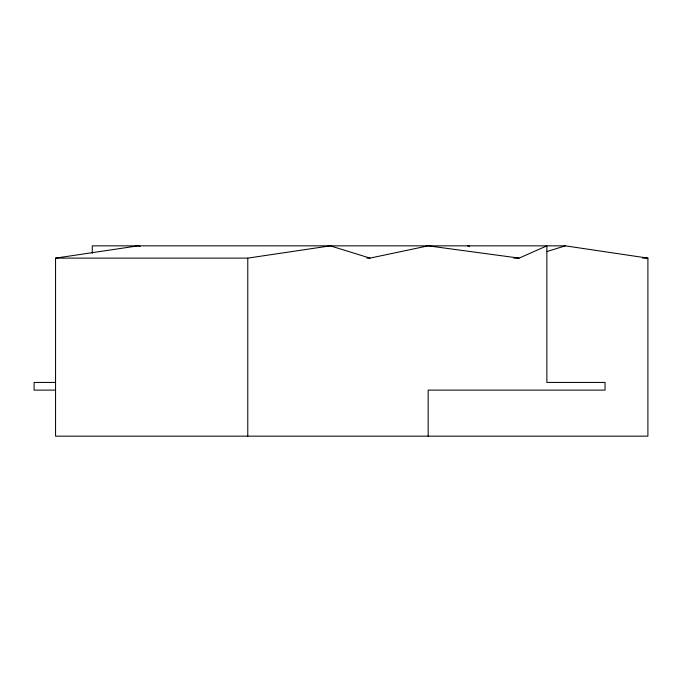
<?xml version="1.0" encoding="UTF-8"?>
<svg xmlns="http://www.w3.org/2000/svg" width="682" height="682" viewBox="0 0 682 682"><rect width="100%" height="100%" fill="white"/><g stroke="black" fill="none" stroke-linecap="round" stroke-linejoin="round"><path stroke-width="1.02" d="M513.819 258.12L519.13 258.12L546.862 245.844L546.862 382.44L605.028 382.44L605.028 390.113L428.168 390.113L428.168 436.156M547.041 251.505L565.344 245.844L647.9 258.12L647.9 436.156L55.557 436.156L55.557 258.12L138.114 245.844L140.142 246.466M366.814 258.12L369.994 258.12L428.168 245.844L519.13 258.12M55.557 258.12L247.779 258.12L330.335 245.844L369.994 258.12M565.344 245.844L92.266 245.844L92.266 253.252M642.58 258.12L647.9 258.12M55.387 382.44L34.1 382.44L34.1 390.113L55.387 390.113M467.52 245.844L469.591 246.279M247.779 258.12L247.779 436.156"/></g></svg>
